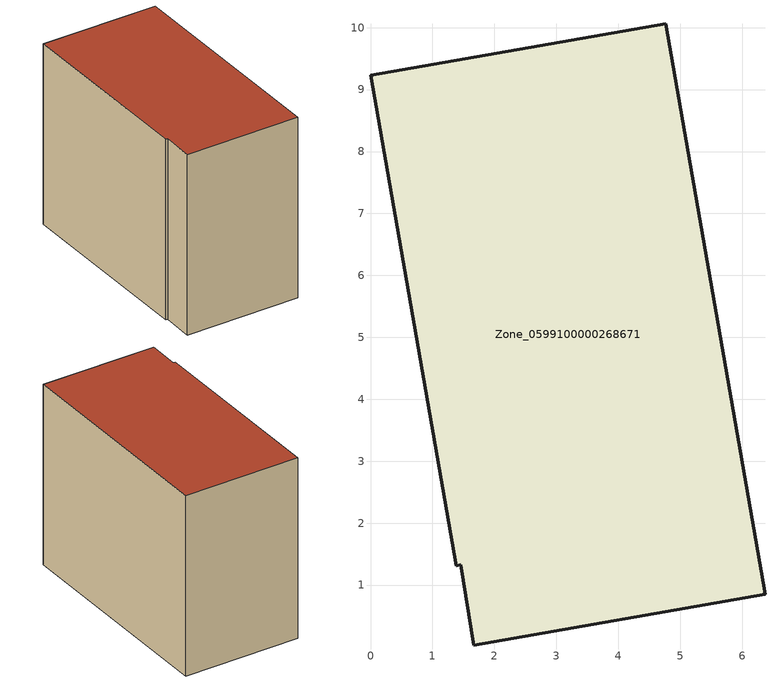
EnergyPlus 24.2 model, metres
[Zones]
Zone_0599100000268671
 floor ground (C_G): 1.46,1.32 1.38,1.31 0,9.23 4.77,10.06 6.37,0.85 1.66,0.03 z0
 wall outside (C_F): 6.37,0.85 4.77,10.06 0,9.23 1.38,1.31 1.46,1.32 1.66,0.03 6.37,0.85 z0:7.6
 roof outside (C_R): 1.46,1.32 1.66,0.03 6.37,0.85 4.77,10.06 0,9.23 1.38,1.31 z7.6
[BUILDING]
Pand.0599100000268671: North Axis=0; Terrain=City; Loads Convergence Tolerance Value=0.04; Temperature Convergence Tolerance Value=0.4; Solar Distribution=FullExterior; Maximum Number of Warmup Days=25; Minimum Number of Warmup Days=1
[Site:Location]
Rotterdam.The.Hague.AP_ZH_NLD Design_Conditions: Latitude=51.96; Longitude=4.45; Time Zone=1; Elevation=-4.5
[SITE:GROUNDTEMPERATURE:BUILDINGSURFACE]
18, 18, 18, 18, 18, 18, 18, 18, 18, 18, 18, 18
[MATERIAL] Thermal Absorptance=0.9; Solar Absorptance=0.7; Visible Absorptance=0.7
Name | Roughness | Thickness | Conductivity | Density | Specific Heat
G.TC.1946 | MediumSmooth | 0.15 | 1 | 540 | 1210
F.TC.1946 | Rough | 0.3 | 0.857143 | 1920 | 840
R.TC.1946 | MediumRough | 0.2 | 0.909091 | 1500 | 1000
[CONSTRUCTION]
C_G: G.TC.1946
C_F: F.TC.1946
C_R: R.TC.1946
[ZONE]
Zone_0599100000268671: Type=1; Multiplier=1; Ceiling Height=Autocalculate; Volume=Autocalculate; Floor Area=autocalculate; Part of Total Floor Area=Yes
[ZONEINFILTRATION:DESIGNFLOWRATE]
Infil_Zone_0599100000268671: Zone or ZoneList or Space or SpaceList=Zone_0599100000268671; Schedule=AlwaysOn; Design Flow Rate Calculation Method=Flow/Area; Flow Rate per Floor Area=0.003; Constant Term Coefficient=1; Temperature Term Coefficient=0; Velocity Term Coefficient=0; Velocity Squared Term Coefficient=0
[HVACTEMPLATE:ZONE:IDEALLOADSAIRSYSTEM]
Zone_0599100000268671: Maximum Heating Supply Air Temperature=50; Minimum Cooling Supply Air Temperature=13; Maximum Heating Supply Air Humidity Ratio=0.0156; Minimum Cooling Supply Air Humidity Ratio=0.0077; Heating Limit=NoLimit; Cooling Limit=NoLimit; Dehumidification Control Type=ConstantSensibleHeatRatio; Cooling Sensible Heat Ratio=0.7; Dehumidification Setpoint=60; Humidification Control Type=None; Humidification Setpoint=30; Outdoor Air Method=None; Outdoor Air Flow Rate per Person=0.00944; Outdoor Air Flow Rate per Zone Floor Area=0; Outdoor Air Flow Rate per Zone=0; Demand Controlled Ventilation Type=None; Outdoor Air Economizer Type=NoEconomizer; Heat Recovery Type=None; Sensible Heat Recovery Effectiveness=0.7; Latent Heat Recovery Effectiveness=0.65
[ZONECONTROL:THERMOSTAT]
ThermostatControl_Zone_0599100000268671: Zone or ZoneList=Zone_0599100000268671; Control Type Schedule=DualSetpointControlType; Control 1=Thermostat_Zone_0599100000268671; Temperature Difference Between Cutout And Setpoint=0
[THERMOSTATSETPOINT:DUALSETPOINT]
Thermostat_Zone_0599100000268671: Heating Setpoint Temperature Schedule=HeatingSetpoint_Zone_0599100000268671; Cooling Setpoint Temperature Schedule=CoolingSetpoint_Zone_0599100000268671
[SCHEDULE:COMPACT]
HeatingSetpoint_Zone_0599100000268671: Through: 12/31, For: AllDays, Until: 24:00, 21
CoolingSetpoint_Zone_0599100000268671: Through: 12/31, For: AllDays, Until: 24:00, 24
DualSetpointControlType: Through: 12/31, For: AllDays, Until: 24:00, 4
AlwaysOn: Through: 12/31, For: AllDays, Until: 24:00, 1
